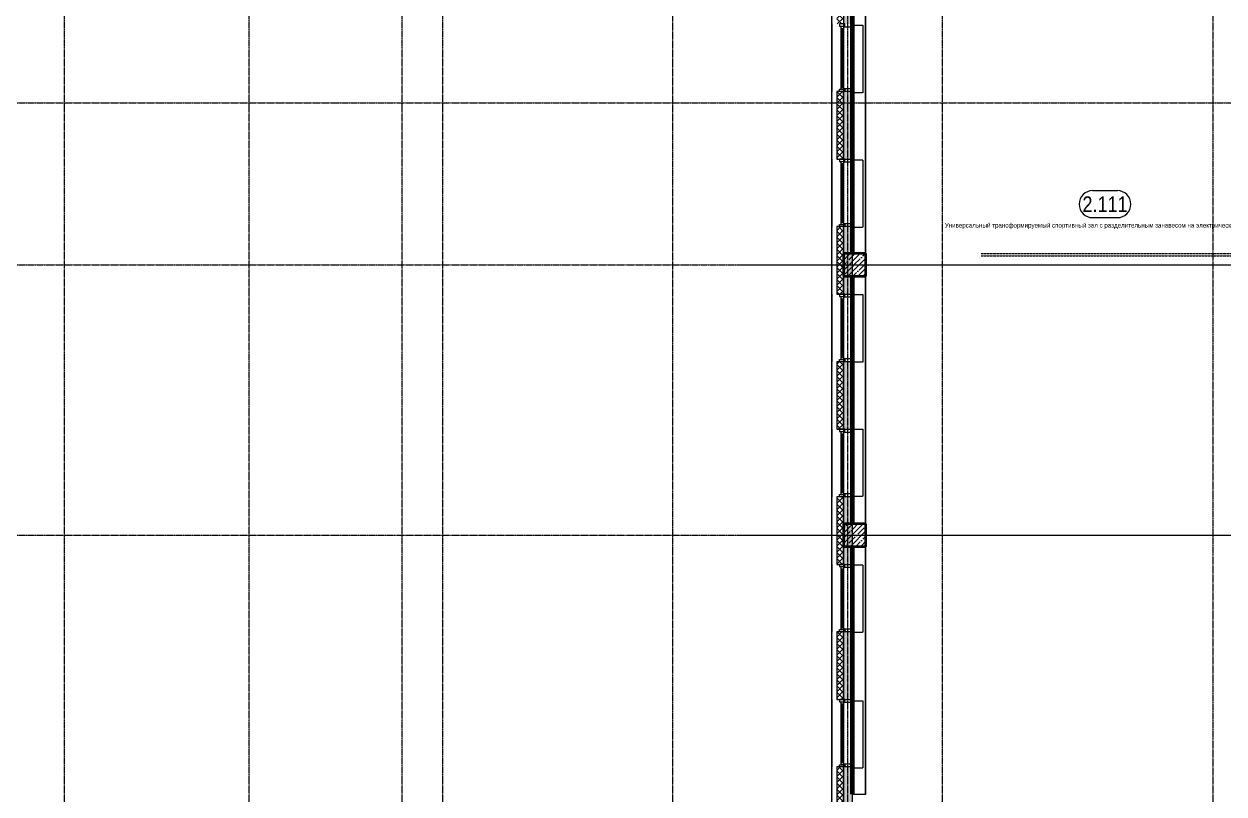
# Model space of a CAD drawing. Header units: millimetres. Extents: x -231292 to 573618, y -153144 to 564035.
# Drawn here: x 28085 to 54733, y 117580 to 134680 of the extents above; entities that cross this region are included whole.
import ezdxf
from ezdxf.enums import TextEntityAlignment as Align

# ---------------------------------------------------------------- set-up
doc = ezdxf.new("R2010")
doc.units = ezdxf.units.MM
for name, pattern in [('CENTER2', [28.575, 19.05, -3.175, 3.175, -3.175]), ('DASHED', [19.05, 12.7, -6.35]), ('HIDDEN', [9.525, 6.35, -3.175]), ('HIDDEN2', [4.7625, 3.175, -1.5875])]:
    doc.linetypes.add(name, pattern=pattern)
doc.layers.get('0').update_dxf_attribs({"color": 250})
doc.layers.get('Defpoints').update_dxf_attribs({"color": 250})
for name, color, linetype, lineweight in [('11.4_11.5) Восст штроб. шпакл баз. 2 сл крс', 212, 'Continuous', 90), ('A-Wall_Материал_Газоблок_Контур', 250, 'Continuous', 0), ('АР_Area', 250, 'Continuous', 5), ('АР_Колонны', 250, 'Continuous', 35), ('АР_Окна', 250, 'Continuous', 5), ('АР_Отопительные приборы', 250, 'HIDDEN2', 0), ('АР_Стены ЖБ', 250, 'Continuous', 35), ('АР_Стены ПЕНОблок', 250, 'Continuous', 20), ('АР_Утеплитель', 250, 'Continuous', 0), ('АР_Штриховка', 250, 'Continuous', 0), ('Зашивка радиаторов тип 5 (спорт желтый)', 250, 'Continuous', 0), ('КМ_Фахверки', 250, 'Continuous', 80), ('РД_Оси_100', 250, 'Continuous', 0), ('ТХ_Оборудование', 250, 'Continuous', 9)]:
    doc.layers.add(name, color=color, linetype=linetype, lineweight=lineweight)
doc.layers.add('АР_Делит', color=250, linetype='Continuous', lineweight=0, plot=False)
doc.styles.add('style1', font='ARIALN.TTF')
pattern_1 = [(45, (8883.4, 13229.69), (-112.2532, 112.2532), []), (45, (8995.66, 13229.69), (-112.2532, 112.2532), [198.4375, -39.6875, 0, -39.6875])]

# ---------------------------------------------------------------- blocks, each defined once
blk = doc.blocks.new('СОШ_2200_АР_ОСИ_М100_28.05.24')
at = {"layer": 'АР_Делит', "color": 5, "linetype": 'DASHED'}
blk.add_lwpolyline([(-355, 13145), (-355, 100855), (37145, 100855), (37145, 129155), (72745, 129155), (72745, 135155), (114955, 135155), (114955, -355)], dxfattribs=at)
at = {"layer": 'РД_Оси_100', "linetype": 'CENTER2'}
for p, q in [((20100, -6155), (20100, 139938.679)), ((24200, -6155), (24200, 139938.679)), ((27600, -6155), (27600, 139938.679)), ((37500, -6155), (37500, 139938.679)), ((39600, -6155), (39600, 139938.679)), ((-5954.958, 119700), (119910, 119700)), ((-5954.958, 116100), (119910, 116100)), ((35037.55, 116100), (119910, 116100)), ((-5954.958, 110100), (119910, 110100)), ((35037.55, 110100), (119910, 110100))]:
    blk.add_line(p, q, dxfattribs=at)
for points in [[(28500, -6155), (28500, 139938.679)], [(33600, 139938.679), (33600, -6155)], [(45530, 139938.679), (45600, 139538.679), (45600, -6163.457)]]:
    blk.add_lwpolyline(points, dxfattribs=at)
blk = doc.blocks.new('MOK-МаркаПом_овал_ареал')
for p, q in [((-2.75, 3), (2.75, 3)), ((-2.75, -3), (2.75, -3))]:
    blk.add_line(p, q)
for centre, radius, start, end in [((-2.75, 0), 3, 90, 270), ((2.75, 0), 3, 270, 90), ((-3.75, 0), 3.5, 0, 0.001)]:
    blk.add_arc(centre, radius, start, end)
at = {"color": 0, "style": 'style1'}
blk.add_attdef('АР-ПОМЕЩЕНИЕ:НОМЕР', text='', height=3.5, dxfattribs=at).set_placement((0, 0), align=Align.MIDDLE)
at = {"layer": 'Defpoints', "color": 2, "style": 'style1'}
blk.add_attdef('АР-ПОМЕЩЕНИЕ:НАИМЕНОВАНИЕ', text='', height=1, dxfattribs=at).set_placement((-0.09, -4.81), align=Align.MIDDLE)

msp = doc.modelspace()

# ---------------------------------------------------------------- hatches: boundary and pattern name
at = {"layer": 'АР_Штриховка', "linetype": 'Continuous', "lineweight": 0}
h = msp.add_hatch(dxfattribs=at)
h.set_pattern_fill('_U', color=256, style=0, pattern_type=0)
h.set_pattern_definition([(360, (8883.4027, 13229.6861), (-4e-17, 1), [])])
h.paths.add_polyline_path([(46028.403, 114279.686), (46053.403, 114279.686), (46053.403, 114429.686), (46028.403, 114429.686)], flags=0)
h.paths.add_polyline_path([(46028.403, 116829.686), (46053.403, 116829.686), (46053.403, 118179.686), (46028.403, 118179.686)], flags=0)
h.paths.add_polyline_path([(46028.403, 119679.686), (46053.403, 119679.686), (46053.403, 121179.686), (46028.403, 121179.686)], flags=0)
h.paths.add_polyline_path([(46028.403, 122679.686), (46053.403, 122679.686), (46053.403, 124179.686), (46028.403, 124179.686)], flags=0)
h.paths.add_polyline_path([(46028.403, 125679.686), (46053.403, 125679.686), (46053.403, 127179.686), (46028.403, 127179.686)], flags=0)
h.paths.add_polyline_path([(46028.403, 128679.686), (46053.403, 128679.686), (46053.403, 130179.686), (46028.403, 130179.686)], flags=0)
h.paths.add_polyline_path([(46028.403, 131679.686), (46053.403, 131679.686), (46053.403, 133179.686), (46028.403, 133179.686)], flags=0)
h.paths.add_polyline_path([(46028.403, 134679.686), (46053.403, 134679.686), (46053.403, 136179.686), (46028.403, 136179.686)], flags=0)
h.paths.add_polyline_path([(46028.403, 137679.686), (46053.403, 137679.686), (46053.403, 139179.686), (46028.403, 139179.686)], flags=0)
h.paths.add_polyline_path([(46028.403, 140679.686), (46053.403, 140679.686), (46053.403, 141629.686), (46028.403, 141629.686)], flags=0)
h = msp.add_hatch(dxfattribs=at)
h.set_pattern_fill('ANSI37', color=256, scale=30, style=0)
h.set_pattern_definition([(45, (8883.4, 13229.69), (-67.35192, 67.35192), []), (135, (8883.4, 13229.69), (-67.35192, -67.35192), [])])
h.paths.add_polyline_path([(46133.403, 114279.686), (46283.403, 114279.686), (46283.403, 114429.686), (46133.403, 114429.686)], flags=0)
h.paths.add_polyline_path([(46133.403, 116829.686), (46283.403, 116829.686), (46283.403, 118179.686), (46133.403, 118179.686)], flags=0)
h.paths.add_polyline_path([(46133.403, 119679.686), (46283.403, 119679.686), (46283.403, 121179.686), (46133.403, 121179.686)], flags=0)
h.paths.add_polyline_path([(46133.403, 122679.686), (46283.403, 122679.686), (46283.403, 124179.686), (46133.403, 124179.686)], flags=0)
h.paths.add_polyline_path([(46133.403, 125679.686), (46283.403, 125679.686), (46283.403, 127179.686), (46133.403, 127179.686)], flags=0)
h.paths.add_polyline_path([(46133.403, 128679.686), (46283.403, 128679.686), (46283.403, 130179.686), (46133.403, 130179.686)], flags=0)
h.paths.add_polyline_path([(46133.403, 131679.686), (46283.403, 131679.686), (46283.403, 133179.686), (46133.403, 133179.686)], flags=0)
h.paths.add_polyline_path([(46133.403, 134679.686), (46283.403, 134679.686), (46283.403, 136179.686), (46133.403, 136179.686)], flags=0)
h.paths.add_polyline_path([(46133.403, 137679.686), (46283.403, 137679.686), (46283.403, 139179.686), (46133.403, 139179.686)], flags=0)
h.paths.add_polyline_path([(46133.403, 140679.686), (46283.403, 140679.686), (46283.403, 141629.686), (46133.403, 141629.686)], flags=0)
h = msp.add_hatch(dxfattribs=at)
h.set_pattern_fill('AR-CONC', color=256, style=0)
h.set_pattern_definition([(50, (8883.4, 13229.69), (182.18467, -15.93909), [19.05, -209.55]), (355, (8883.4, 13229.69), (-35.24342, 191.05685), [15.24, -167.64058]), (100.45144, (8898.58, 13228.36), (146.94125, 175.11775), [16.19, -178.09024]), (46.1842, (8883.4, 13280.49), (271.07904, -42.04233), [28.575, -314.325]), (96.63556, (8906, 13276.98), (237.40413, 247.4261), [24.285, -267.1356]), (351.18415, (8883.4, 13280.5), (237.40413, 247.4261), [22.85997, -251.45973]), (21, (8908.8, 13267.79), (151.61439, -102.2652), [19.05, -209.55]), (326, (8908.8, 13267.79), (61.80203, 184.18797), [15.24, -167.64]), (71.45145, (8921.44, 13259.26), (213.41642, 81.92277), [16.19, -178.08994]), (37.5, (8883.4, 13229.686), (3.088603, 84.55504), [0, -165.608, 0, -170.18, 0, -168.275]), (7.5, (8883.4, 13229.69), (66.81966, 100.180575), [0, -97.028, 0, -161.798, 0, -64.135]), (327.5, (8826.76, 13229.686), (135.590595, -5.728744), [0, -63.5, 0, -198.12, 0, -262.89]), (317.5, (8801.36, 13229.69), (148.12918, 25.42649), [0, -82.55, 0, -131.572, 0, -186.69])])
h.paths.add_polyline_path([(46283.403, 114279.686), (46483.403, 114279.686), (46483.403, 114429.686), (46283.403, 114429.686)], flags=0)
h.paths.add_polyline_path([(46283.403, 116829.686), (46483.403, 116829.686), (46483.403, 118179.686), (46283.403, 118179.686)], flags=0)
h.paths.add_polyline_path([(46283.403, 119679.686), (46483.403, 119679.686), (46483.403, 121179.686), (46283.403, 121179.686)], flags=0)
h.paths.add_polyline_path([(46283.403, 122679.686), (46483.403, 122679.686), (46483.403, 124179.686), (46283.403, 124179.686)], flags=0)
h.paths.add_polyline_path([(46283.403, 125679.686), (46483.403, 125679.686), (46483.403, 127179.686), (46283.403, 127179.686)], flags=0)
h.paths.add_polyline_path([(46283.403, 128679.686), (46483.403, 128679.686), (46483.403, 130179.686), (46283.403, 130179.686)], flags=0)
h.paths.add_polyline_path([(46283.403, 131679.686), (46483.403, 131679.686), (46483.403, 133179.686), (46283.403, 133179.686)], flags=0)
h.paths.add_polyline_path([(46283.403, 134679.686), (46483.403, 134679.686), (46483.403, 136179.686), (46283.403, 136179.686)], flags=0)
h.paths.add_polyline_path([(46283.403, 137679.686), (46483.403, 137679.686), (46483.403, 139179.686), (46283.403, 139179.686)], flags=0)
h.paths.add_polyline_path([(46283.403, 140679.686), (46483.403, 140679.686), (46483.403, 141629.686), (46283.403, 141629.686)], flags=0)
at = {"layer": 'АР_Штриховка', "linetype": 'Continuous', "lineweight": 5}
h = msp.add_hatch(dxfattribs=at)
h.set_pattern_fill('ANSI35', color=256, scale=25, style=0)
h.set_pattern_definition(pattern_1)
h.paths.add_polyline_path([(46283.403, 129079.686), (46783.403, 129079.686), (46783.403, 129579.686), (46283.403, 129579.686)], flags=0)
h = msp.add_hatch(dxfattribs=at)
h.set_pattern_fill('ANSI35', color=256, scale=25, style=0)
h.set_pattern_definition(pattern_1)
h.paths.add_polyline_path([(46283.403, 123079.686), (46783.403, 123079.686), (46783.403, 123579.686), (46283.403, 123579.686)], flags=0)

# ---------------------------------------------------------------- linework, layer by layer
at = {"layer": '11.4_11.5) Восст штроб. шпакл баз. 2 сл крс'}
for points in [[(46483.494, 129579.688), (46483.403, 135679.686)], [(46483.449, 123579.684), (46483.449, 129079.684)], [(46483.403, 117579.689), (46483.403, 123079.689)]]:
    msp.add_lwpolyline(points, dxfattribs=at)
at = {"layer": 'A-Wall_Материал_Газоблок_Контур', "linetype": 'Continuous', "lineweight": 0}
for p, q in [((46028.403, 134679.686), (46028.403, 133179.686)), ((46483.403, 133179.686), (46483.403, 134679.686)), ((46028.403, 131679.686), (46028.403, 130179.686)), ((46483.403, 130179.686), (46483.403, 131679.686)), ((46028.403, 128679.686), (46028.403, 127179.686)), ((46483.403, 127179.686), (46483.403, 128679.686)), ((46028.403, 125679.686), (46028.403, 124179.686)), ((46483.403, 124179.686), (46483.403, 125679.686)), ((46028.403, 122679.686), (46028.403, 121179.686)), ((46483.403, 121179.686), (46483.403, 122679.686)), ((46028.403, 119679.686), (46028.403, 118179.686)), ((46483.403, 118179.686), (46483.403, 119679.686))]:
    msp.add_line(p, q, dxfattribs=at)
at = {"layer": 'АР_Колонны', "linetype": 'HIDDEN2', "lineweight": 25}
for p, q in [((46283.403, 129579.686), (46783.403, 129579.686)), ((46283.403, 129079.686), (46283.403, 129579.686)), ((46783.403, 129579.686), (46783.403, 129079.686)), ((46783.403, 129079.686), (46283.403, 129079.686)), ((46283.403, 123579.686), (46783.403, 123579.686)), ((46283.403, 123079.686), (46283.403, 123579.686)), ((46783.403, 123579.686), (46783.403, 123079.686)), ((46783.403, 123079.686), (46283.403, 123079.686))]:
    msp.add_line(p, q, dxfattribs=at)
at = {"layer": 'АР_Колонны', "linetype": 'Continuous', "lineweight": 35}
for p, q in [((46283.403, 129579.686), (46783.403, 129579.686)), ((46283.403, 129079.686), (46283.403, 129579.686)), ((46783.403, 129079.686), (46783.403, 129579.686)), ((46283.403, 129079.686), (46783.403, 129079.686)), ((46283.403, 123579.686), (46783.403, 123579.686)), ((46283.403, 123079.686), (46283.403, 123579.686)), ((46783.403, 123079.686), (46783.403, 123579.686)), ((46283.403, 123079.686), (46783.403, 123079.686))]:
    msp.add_line(p, q, dxfattribs=at)
at = {"layer": 'АР_Окна', "linetype": 'Continuous', "lineweight": 5}
for p, q in [((46028.403, 134679.686), (46028.403, 133179.686)), ((46230.903, 134579.686), (46280.903, 134579.686)), ((46255.903, 134579.686), (46255.903, 133279.686)), ((46483.403, 134679.686), (46483.403, 133179.686)), ((46230.903, 133279.686), (46280.903, 133279.686)), ((46028.403, 131679.686), (46028.403, 130179.686)), ((46483.403, 131679.686), (46483.403, 130179.686)), ((46230.903, 131579.686), (46280.903, 131579.686)), ((46255.903, 131579.686), (46255.903, 130279.686)), ((46230.903, 130279.686), (46280.903, 130279.686)), ((46028.403, 128679.686), (46028.403, 127179.686)), ((46230.903, 128579.686), (46280.903, 128579.686)), ((46255.903, 128579.686), (46255.903, 127279.686)), ((46483.403, 128679.686), (46483.403, 127179.686)), ((46230.903, 127279.686), (46280.903, 127279.686)), ((46028.403, 125679.686), (46028.403, 124179.686)), ((46230.903, 125579.686), (46280.903, 125579.686)), ((46255.903, 125579.686), (46255.903, 124279.686)), ((46483.403, 125679.686), (46483.403, 124179.686)), ((46230.903, 124279.686), (46280.903, 124279.686)), ((46028.403, 122679.686), (46028.403, 121179.686)), ((46483.403, 122679.686), (46483.403, 121179.686)), ((46230.903, 122579.686), (46280.903, 122579.686)), ((46255.903, 122579.686), (46255.903, 121279.686)), ((46230.903, 121279.686), (46280.903, 121279.686)), ((46028.403, 119679.686), (46028.403, 118179.686)), ((46483.403, 119679.686), (46483.403, 118179.686)), ((46230.903, 119579.686), (46280.903, 119579.686)), ((46255.903, 119579.686), (46255.903, 118279.686)), ((46230.903, 118279.686), (46280.903, 118279.686))]:
    msp.add_line(p, q, dxfattribs=at)
for points in [[(46315.903, 134629.686), (46315.903, 134679.686), (46195.903, 134679.686), (46195.903, 134629.686)], [(46230.903, 134629.686), (46280.903, 134629.686), (46280.903, 133229.686), (46230.903, 133229.686)], [(46315.903, 133229.686), (46315.903, 133179.686), (46195.903, 133179.686), (46195.903, 133229.686)], [(46315.903, 131629.686), (46315.903, 131679.686), (46195.903, 131679.686), (46195.903, 131629.686)], [(46230.903, 131629.686), (46280.903, 131629.686), (46280.903, 130229.686), (46230.903, 130229.686)], [(46315.903, 130229.686), (46315.903, 130179.686), (46195.903, 130179.686), (46195.903, 130229.686)], [(46315.903, 128629.686), (46315.903, 128679.686), (46195.903, 128679.686), (46195.903, 128629.686)], [(46230.903, 128629.686), (46280.903, 128629.686), (46280.903, 127229.686), (46230.903, 127229.686)], [(46315.903, 127229.686), (46315.903, 127179.686), (46195.903, 127179.686), (46195.903, 127229.686)], [(46315.903, 125629.686), (46315.903, 125679.686), (46195.903, 125679.686), (46195.903, 125629.686)], [(46230.903, 125629.686), (46280.903, 125629.686), (46280.903, 124229.686), (46230.903, 124229.686)], [(46315.903, 124229.686), (46315.903, 124179.686), (46195.903, 124179.686), (46195.903, 124229.686)], [(46315.903, 122629.686), (46315.903, 122679.686), (46195.903, 122679.686), (46195.903, 122629.686)], [(46230.903, 122629.686), (46280.903, 122629.686), (46280.903, 121229.686), (46230.903, 121229.686)], [(46315.903, 121229.686), (46315.903, 121179.686), (46195.903, 121179.686), (46195.903, 121229.686)], [(46315.903, 119629.686), (46315.903, 119679.686), (46195.903, 119679.686), (46195.903, 119629.686)], [(46230.903, 119629.686), (46280.903, 119629.686), (46280.903, 118229.686), (46230.903, 118229.686)], [(46315.903, 118229.686), (46315.903, 118179.686), (46195.903, 118179.686), (46195.903, 118229.686)]]:
    msp.add_lwpolyline(points, close=True, dxfattribs=at)
at = {"layer": 'АР_Отопительные приборы'}
for points in [[(46513.403, 134652.857), (46713.403, 134652.857), (46713.403, 133152.857), (46513.403, 133152.857)], [(46513.403, 131663.191), (46713.403, 131663.191), (46713.403, 130163.191), (46513.403, 130163.191)], [(46513.403, 128669.189), (46713.403, 128669.189), (46713.403, 127169.189), (46513.403, 127169.189)], [(46513.403, 125684.544), (46713.403, 125684.544), (46713.403, 124184.544), (46513.403, 124184.544)], [(46513.403, 122669.189), (46713.403, 122669.189), (46713.403, 121169.189), (46513.403, 121169.189)], [(46515.75, 119651.3), (46715.75, 119651.3), (46715.75, 118151.3), (46515.75, 118151.3)]]:
    msp.add_lwpolyline(points, close=True, dxfattribs=at)
at = {"layer": 'АР_Стены ЖБ', "linetype": 'Continuous', "lineweight": 40}
for p, q in [((46783.403, 129579.686), (46283.403, 129579.686)), ((46283.403, 129579.686), (46283.403, 129079.686)), ((46783.403, 129079.686), (46783.403, 129579.686)), ((46283.403, 129079.686), (46783.403, 129079.686)), ((46783.403, 123579.686), (46283.403, 123579.686)), ((46283.403, 123579.686), (46283.403, 123079.686)), ((46783.403, 123079.686), (46783.403, 123579.686)), ((46283.403, 123079.686), (46783.403, 123079.686))]:
    msp.add_line(p, q, dxfattribs=at)
at = {"layer": 'АР_Стены ПЕНОблок', "linetype": 'Continuous', "lineweight": 20}
for p, q in [((46483.403, 133179.686), (46283.403, 133179.686)), ((46283.403, 133179.686), (46283.403, 131679.686)), ((46483.403, 131679.686), (46483.403, 133179.686)), ((46283.403, 131679.686), (46483.403, 131679.686)), ((46483.403, 130179.686), (46283.403, 130179.686)), ((46283.403, 130179.686), (46283.403, 128679.686)), ((46483.403, 128679.686), (46483.403, 130179.686)), ((46283.403, 128679.686), (46483.403, 128679.686)), ((46483.403, 127179.686), (46283.403, 127179.686)), ((46283.403, 127179.686), (46283.403, 125679.686)), ((46483.403, 125679.686), (46483.403, 127179.686)), ((46283.403, 125679.686), (46483.403, 125679.686)), ((46483.403, 124179.686), (46283.403, 124179.686)), ((46283.403, 124179.686), (46283.403, 122679.686)), ((46483.403, 122679.686), (46483.403, 124179.686)), ((46283.403, 122679.686), (46483.403, 122679.686)), ((46483.403, 121179.686), (46283.403, 121179.686)), ((46283.403, 121179.686), (46283.403, 119679.686)), ((46483.403, 119679.686), (46483.403, 121179.686)), ((46283.403, 119679.686), (46483.403, 119679.686)), ((46483.403, 118179.686), (46283.403, 118179.686)), ((46283.403, 118179.686), (46283.403, 116829.686)), ((46483.403, 116829.686), (46483.403, 118179.686))]:
    msp.add_line(p, q, dxfattribs=at)
at = {"layer": 'АР_Утеплитель', "linetype": 'Continuous', "lineweight": 0}
for p, q in [((46283.403, 133179.686), (46133.403, 133179.686)), ((46133.403, 133179.686), (46133.403, 131679.686)), ((46283.403, 131679.686), (46283.403, 133179.686)), ((46133.403, 131679.686), (46283.403, 131679.686)), ((46283.403, 130179.686), (46133.403, 130179.686)), ((46133.403, 130179.686), (46133.403, 128679.686)), ((46283.403, 128679.686), (46283.403, 130179.686)), ((46133.403, 128679.686), (46283.403, 128679.686)), ((46283.403, 127179.686), (46133.403, 127179.686)), ((46133.403, 127179.686), (46133.403, 125679.686)), ((46283.403, 125679.686), (46283.403, 127179.686)), ((46133.403, 125679.686), (46283.403, 125679.686)), ((46283.403, 124179.686), (46133.403, 124179.686)), ((46133.403, 124179.686), (46133.403, 122679.686)), ((46283.403, 122679.686), (46283.403, 124179.686)), ((46133.403, 122679.686), (46283.403, 122679.686)), ((46283.403, 121179.686), (46133.403, 121179.686)), ((46133.403, 121179.686), (46133.403, 119679.686)), ((46283.403, 119679.686), (46283.403, 121179.686)), ((46133.403, 119679.686), (46283.403, 119679.686)), ((46283.403, 118179.686), (46133.403, 118179.686)), ((46133.403, 118179.686), (46133.403, 116829.686)), ((46283.403, 116829.686), (46283.403, 118179.686))]:
    msp.add_line(p, q, dxfattribs=at)
at = {"layer": 'Зашивка радиаторов тип 5 (спорт желтый)', "linetype": 'Continuous', "lineweight": 0}
for p, q in [((46483.403, 135679.688), (46483.403, 129579.688)), ((46770.903, 129579.686), (46770.949, 135679.686)), ((46770.949, 135679.686), (46770.903, 129579.686)), ((46783.403, 129579.686), (46783.449, 135679.686)), ((46483.403, 129579.688), (46783.403, 129579.686)), ((46483.403, 129079.684), (46783.403, 129079.686)), ((46483.403, 129079.684), (46483.449, 123579.684)), ((46770.949, 123579.686), (46770.903, 129079.686)), ((46770.903, 129079.686), (46770.949, 123579.686)), ((46783.449, 123579.686), (46783.403, 129079.686)), ((46483.449, 123579.684), (46783.449, 123579.686)), ((46483.449, 123079.689), (46483.403, 117579.689)), ((46483.449, 123079.689), (46783.449, 123079.686)), ((46770.903, 117579.686), (46770.949, 123079.686)), ((46770.949, 123079.686), (46770.903, 117579.686)), ((46783.403, 117579.686), (46783.449, 123079.686)), ((46483.403, 117579.689), (46783.403, 117579.686))]:
    msp.add_line(p, q, dxfattribs=at)
at = {"layer": 'КМ_Фахверки', "lineweight": 5}
msp.add_lwpolyline([(79583.403, 81804.686), (103283.403, 81804.103), (103283.403, 13129.686), (123583.403, 13129.686), (123583.371, 148129.686), (81883.406, 148129.686), (81883.406, 142129.686), (46283.403, 142129.686), (46283.403, 113829.686), (8783.403, 113829.686), (8783.403, 26629.686), (36583.403, 26629.686), (36583.403, 39729.686), (29083.403, 39729.686), (29083.403, 81804.686), (54383.403, 81804.686), (54383.403, 13129.686), (92083.403, 13129.686), (92083.403, 26829.686), (74683.402, 26829.694), (74683.401, 81804.686), (79584.99, 81804.686)], dxfattribs=at)
at = {"layer": 'КМ_Фахверки', "lineweight": 20}
for points in [[(46483.403, 134609.686), (46283.403, 134609.686), (46283.403, 133249.686), (46483.403, 133249.686)], [(46483.403, 131609.686), (46283.403, 131609.686), (46283.403, 130249.686), (46483.403, 130249.686)], [(46483.403, 128609.686), (46283.403, 128609.686), (46283.403, 127249.686), (46483.403, 127249.686)], [(46483.403, 125609.686), (46283.403, 125609.686), (46283.403, 124249.686), (46483.403, 124249.686)], [(46483.403, 122609.686), (46283.403, 122609.686), (46283.403, 121249.686), (46483.403, 121249.686)], [(46483.403, 119609.686), (46283.403, 119609.686), (46283.403, 118249.686), (46483.403, 118249.686)]]:
    msp.add_lwpolyline(points, close=True, dxfattribs=at)
at = {"layer": 'ТХ_Оборудование', "linetype": 'HIDDEN'}
for p, q in [((49344.422, 129579.686), (60683.403, 129579.686)), ((49344.422, 129529.686), (60683.403, 129529.686))]:
    msp.add_line(p, q, dxfattribs=at)

# ---------------------------------------------------------------- block references
at = {"layer": 'АР_Area', "linetype": 'Continuous', "lineweight": 5, "xscale": 100, "yscale": 100, "zscale": 100}
msp.add_blockref('MOK-МаркаПом_овал_ареал', (52091.236, 130679.07), dxfattribs=at).add_auto_attribs({'АР-ПОМЕЩЕНИЕ:НОМЕР': '2.111', 'АР-ПОМЕЩЕНИЕ:НАИМЕНОВАНИЕ': 'Универсальный трансформируемый спортивный зал с разделительным занавесом на электрическом приводе'})
at = {"layer": 'РД_Оси_100'}
msp.add_blockref('СОШ_2200_АР_ОСИ_М100_28.05.24', (8883.403, 13229.686), dxfattribs=at)

doc.saveas('drawing.dxf')
